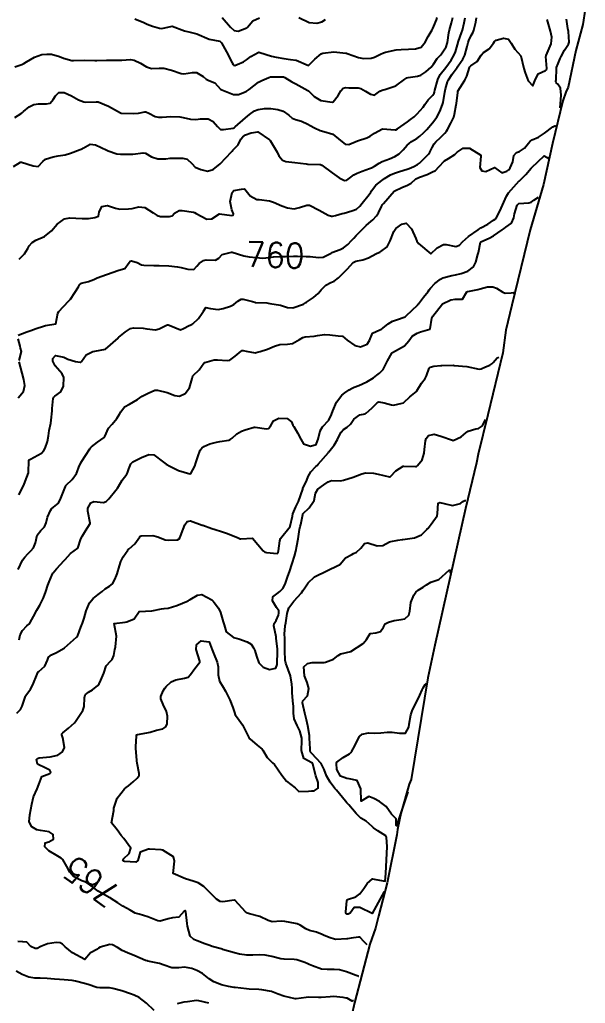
# Model space of a CAD drawing. Header units: metres. Extents: x 318500 to 325275, y 7408834 to 7428799.
# Drawn here: x 322140.5 to 322231.3, y 7417006.4 to 7417164.3 of the extents above; entities that cross this region are included whole.
import ezdxf
from ezdxf.enums import TextEntityAlignment as Align

# ---------------------------------------------------------------- set-up
doc = ezdxf.new("R2010")
doc.units = ezdxf.units.M
doc.header["$MEASUREMENT"] = 0
for name, color, linetype in [('Area', 45, 'Continuous'), ('Cotas', 45, 'Continuous'), ('Curvas de Nivel 1m', 11, 'Continuous'), ('Curvas de Nivel 5m', 15, 'Continuous')]:
    doc.layers.add(name, color=color, linetype=linetype)
doc.styles.add('Style-STANDARD', font='STANDARD.shx')

msp = doc.modelspace()

# ---------------------------------------------------------------- linework, layer by layer
at = {"layer": 'Area'}
msp.add_lwpolyline([(322231.28, 7417166.01), (322230.88, 7417163.55), (322229.78, 7417159.42), (322228.5, 7417153.52), (322228.13, 7417152.69), (322227.67, 7417151.33), (322225.99, 7417144.49), (322224.58, 7417137.88), (322222.43, 7417130.59), (322219.47, 7417118.52), (322218.52, 7417114.47), (322218.07, 7417110.85), (322215.65, 7417100.92), (322214.07, 7417094.61), (322213.81, 7417093.21), (322212.08, 7417085.89), (322207.14, 7417063.94), (322206, 7417058.7), (322203.36, 7417042.35), (322203, 7417041.6), (322201.7, 7417036.9), (322201.15, 7417034.35), (322201.06, 7417033.49), (322199.49, 7417025.78), (322198.07, 7417020.4), (322197.62, 7417018.5), (322196.69, 7417015.92), (322194.26, 7417006.51), (322193.78, 7417004.37)], dxfattribs=at)
at = {"layer": 'Curvas de Nivel 1m', "flags": 128}
for points, elevation in [([(322139.51, 7417140.77), (322140.68, 7417141.48), (322140.81, 7417141.47), (322142.67, 7417140.86), (322143.48, 7417140.76), (322144.23, 7417141.56), (322144.68, 7417141.97), (322145.89, 7417142.34), (322146.69, 7417142.48), (322147.83, 7417142.65), (322148.69, 7417142.91), (322150.24, 7417143.48), (322150.56, 7417143.62), (322150.7, 7417143.73), (322151.83, 7417144.34), (322152.71, 7417144.24), (322154.51, 7417143.42), (322154.63, 7417143.35), (322154.7, 7417143.31), (322156.12, 7417142.82), (322156.69, 7417142.77), (322157.32, 7417142.76), (322158.69, 7417142.75), (322160.32, 7417142.97), (322160.7, 7417142.93), (322161.69, 7417142.32), (322162.69, 7417141.99), (322163.98, 7417142.01), (322164.69, 7417142.1), (322165.51, 7417142.1), (322166.69, 7417142.1), (322167.4, 7417141.97), (322168.14, 7417141.24), (322168.67, 7417140.68), (322169.58, 7417140.31), (322170.66, 7417140.05), (322171.59, 7417140.27), (322172.68, 7417141.18), (322174.5, 7417143.15), (322174.59, 7417143.26), (322174.7, 7417143.37), (322175.6, 7417144.26), (322176.02, 7417145.14), (322176.31, 7417145.56), (322176.74, 7417145.84), (322177.68, 7417146.18), (322178.75, 7417146.34), (322180.63, 7417145.08), (322180.73, 7417144.97), (322181.85, 7417143.06), (322182.1, 7417142.46), (322182.69, 7417141.79), (322183.23, 7417141.58), (322184.68, 7417141.39), (322186.49, 7417141.19), (322186.68, 7417141.16), (322186.83, 7417141.15), (322188.68, 7417141.11), (322188.79, 7417141.08), (322188.98, 7417140.97), (322190.66, 7417139.78), (322191.8, 7417138.93), (322192.64, 7417138.5), (322192.99, 7417138.57), (322193.43, 7417138.91), (322194.14, 7417139.41), (322194.66, 7417139.69), (322195.5, 7417140.04), (322196.67, 7417140.45), (322196.96, 7417140.57), (322197.43, 7417140.85), (322198.2, 7417141.33), (322198.69, 7417141.55), (322199.86, 7417141.99), (322200.7, 7417142.36), (322201.4, 7417142.8), (322202.04, 7417143.46), (322202.72, 7417144.2), (322203.02, 7417144.49), (322203.41, 7417144.77), (322204.25, 7417145.25), (322204.74, 7417145.64), (322205.3, 7417146.2), (322205.85, 7417146.74), (322206.77, 7417147.81), (322207.44, 7417148.72), (322207.93, 7417149.58), (322208.38, 7417150.71), (322208.47, 7417151.05), (322208.73, 7417152.7), (322208.85, 7417153.27), (322209.17, 7417154.38), (322209.31, 7417154.7), (322209.94, 7417155.62), (322210.7, 7417156.68), (322210.77, 7417156.8), (322210.89, 7417156.96), (322211.6, 7417157.98), (322211.92, 7417158.66), (322212.33, 7417160.05), (322212.5, 7417160.66), (322212.61, 7417160.99), (322212.96, 7417161.78), (322213.27, 7417162.35), (322213.39, 7417162.64), (322213.7, 7417163.93), (322213.82, 7417164.64)], 758), ([(322139.73, 7417156.77), (322140.88, 7417157.14), (322141.18, 7417157.31), (322141.61, 7417157.6), (322142.9, 7417158.34), (322144.07, 7417158.73), (322144.9, 7417158.79), (322145.65, 7417158.79), (322146.9, 7417158.45), (322147.55, 7417158.18), (322148.89, 7417157.79), (322149.18, 7417157.78), (322150.9, 7417157.85), (322152.56, 7417157.79), (322152.9, 7417157.79), (322154.46, 7417157.87), (322154.9, 7417157.87), (322156.47, 7417157.82), (322156.9, 7417157.83), (322158.32, 7417157.96), (322158.9, 7417157.87), (322159.92, 7417157.35), (322160.88, 7417156.77), (322161.69, 7417156.52), (322162.88, 7417156.56), (322163.63, 7417156.55), (322164.87, 7417156.25), (322166.43, 7417155.71), (322166.87, 7417155.65), (322168.24, 7417155.88), (322168.87, 7417155.87), (322169.94, 7417155.22), (322170.43, 7417154.79), (322170.85, 7417154.57), (322171.84, 7417154.19), (322172.77, 7417153.18), (322172.84, 7417153.12), (322172.95, 7417153.07), (322174.83, 7417152.31), (322175.62, 7417152.35), (322176.84, 7417152.83), (322177.04, 7417152.93), (322177.32, 7417153.12), (322178.85, 7417154.29), (322179.36, 7417154.59), (322180.5, 7417155.08), (322180.77, 7417155.17), (322180.86, 7417155.19), (322182.73, 7417155.18), (322182.86, 7417155.16), (322183.08, 7417155.05), (322184.21, 7417154.38), (322184.85, 7417154.07), (322186.77, 7417153), (322186.84, 7417152.94), (322187.79, 7417152.02), (322188.82, 7417151.35), (322190.65, 7417151.1), (322190.81, 7417151.18), (322191.6, 7417152.16), (322192.06, 7417152.93), (322192.41, 7417153.36), (322192.85, 7417153.44), (322193.35, 7417153.42), (322194.85, 7417153.39), (322195.26, 7417153.3), (322196.02, 7417152.87), (322196.83, 7417152.38), (322197.45, 7417152.24), (322198.33, 7417152.85), (322198.66, 7417153.02), (322198.84, 7417153.06), (322199.12, 7417153.11), (322200.85, 7417153.72), (322202.34, 7417154.79), (322202.63, 7417155.01), (322202.86, 7417155.08), (322204.37, 7417155.27), (322204.87, 7417155.42), (322205.68, 7417155.95), (322206.52, 7417156.74), (322206.7, 7417156.93), (322206.9, 7417157.2), (322207.53, 7417158.1), (322208.07, 7417158.71), (322208.93, 7417159.98), (322209.12, 7417160.51), (322209.16, 7417160.7), (322209.4, 7417162.26), (322209.51, 7417162.69), (322209.83, 7417163.85), (322210, 7417164.69)], 756), ([(322139.77, 7417148.62), (322140.78, 7417149.3), (322140.95, 7417149.43), (322141.16, 7417149.6), (322142.05, 7417150.34), (322142.8, 7417150.74), (322143.53, 7417150.84), (322144.8, 7417150.81), (322145.4, 7417150.95), (322145.88, 7417151.54), (322146.25, 7417152.1), (322146.83, 7417152.64), (322147.67, 7417152.67), (322148.82, 7417152.11), (322149.94, 7417151.48), (322150.81, 7417151.15), (322151.16, 7417151.11), (322152.81, 7417151.18), (322153.12, 7417151.13), (322154.8, 7417150.45), (322156.68, 7417149.39), (322156.74, 7417149.35), (322156.78, 7417149.33), (322156.84, 7417149.33), (322158.78, 7417149.27), (322159.59, 7417149.36), (322160.58, 7417149.55), (322160.78, 7417149.54), (322161.25, 7417149.33), (322162.26, 7417148.8), (322162.77, 7417148.7), (322163.37, 7417148.71), (322164.78, 7417148.79), (322166.24, 7417148.73), (322166.77, 7417148.64), (322167.91, 7417148.38), (322168.77, 7417148.32), (322169.56, 7417148.44), (322170.77, 7417148.45), (322171.59, 7417148.02), (322172.25, 7417147.19), (322172.75, 7417146.7), (322173.22, 7417146.7), (322174.76, 7417146.91), (322174.92, 7417146.99), (322175.09, 7417147.15), (322176.77, 7417148.61), (322177.41, 7417149.12), (322178.19, 7417149.7), (322178.79, 7417149.94), (322179.78, 7417150.11), (322180.8, 7417150.11), (322181.95, 7417149.91), (322182.79, 7417149.66), (322183.73, 7417149.04), (322184.26, 7417148.51), (322184.77, 7417148.32), (322185.72, 7417148.06), (322186.77, 7417147.58), (322187.14, 7417147.37), (322187.8, 7417146.98), (322188.75, 7417146.55), (322189.32, 7417146.39), (322190.75, 7417145.94), (322192.01, 7417144.93), (322192.72, 7417144.35), (322193.35, 7417144.28), (322194.73, 7417144.89), (322196.24, 7417145.36), (322196.74, 7417145.64), (322197.46, 7417146.14), (322198.76, 7417146.84), (322200.76, 7417146.64), (322200.9, 7417146.67), (322201.12, 7417146.8), (322202.77, 7417147.96), (322203.24, 7417148.31), (322203.81, 7417148.77), (322204.31, 7417149.24), (322204.79, 7417149.74), (322205.25, 7417150.3), (322205.55, 7417150.75), (322206.07, 7417151.49), (322206.83, 7417152.21), (322207.03, 7417152.53), (322207.09, 7417152.73), (322207.16, 7417153.04), (322207.62, 7417154.72), (322208.01, 7417155.57), (322208.89, 7417156.68), (322209.74, 7417157.86), (322210.24, 7417158.69), (322210.44, 7417159.17), (322210.87, 7417160.68), (322210.88, 7417160.74), (322210.94, 7417160.89), (322211.42, 7417162.21), (322211.56, 7417162.67), (322211.82, 7417163.84), (322212, 7417164.66)], 757), ([(322172.99, 7417164.67), (322174.36, 7417163.17), (322174.96, 7417162.6), (322175.59, 7417162.52), (322176.97, 7417163.03), (322177.03, 7417163.07), (322177.09, 7417163.13), (322177.94, 7417164.16), (322178.99, 7417164.65)], 754), ([(322185.33, 7417164.68), (322186.98, 7417163.88), (322188.2, 7417163.76), (322188.99, 7417163.99), (322189.57, 7417164.38)], 754), ([(322140.46, 7417125.91), (322141.31, 7417126.76), (322141.82, 7417127.59), (322142.04, 7417128.05), (322142.51, 7417128.58), (322143.12, 7417128.96), (322144.52, 7417129.55), (322145.62, 7417130.45), (322146.54, 7417131.53), (322147.72, 7417132.35), (322148.56, 7417132.51), (322149.55, 7417132.49), (322150.55, 7417132.43), (322151.56, 7417132.45), (322152.56, 7417132.58), (322153.18, 7417132.82), (322153.29, 7417133.44), (322153.69, 7417134.33), (322154.59, 7417134.5), (322155.9, 7417134.08), (322156.58, 7417133.92), (322157.99, 7417133.97), (322158.58, 7417134.04), (322159.66, 7417134.28), (322160.58, 7417134.19), (322161.95, 7417133.32), (322162.56, 7417132.9), (322163.12, 7417132.75), (322164.56, 7417132.77), (322164.98, 7417132.87), (322165.37, 7417133.28), (322166.11, 7417133.73), (322166.58, 7417133.73), (322168.39, 7417133.42), (322168.57, 7417133.37), (322168.82, 7417133.23), (322170.56, 7417132.33), (322171.36, 7417132.39), (322172.57, 7417133.18), (322174.57, 7417132.91), (322174.76, 7417132.95), (322174.84, 7417133.15), (322174.58, 7417133.8), (322174.29, 7417135.15), (322174.61, 7417136.62), (322174.87, 7417136.9), (322176.11, 7417137.14), (322176.58, 7417137.18), (322176.62, 7417137.16), (322176.67, 7417137.13), (322177.53, 7417136.04), (322178.6, 7417135.5), (322178.96, 7417135.45), (322180.6, 7417135.27), (322181.23, 7417135.06), (322182.59, 7417134.45), (322183.47, 7417134.15), (322184.58, 7417133.99), (322185.41, 7417134.18), (322186.59, 7417134.58), (322187.02, 7417134.56), (322188.58, 7417133.75), (322190.04, 7417132.95), (322190.57, 7417132.8), (322190.7, 7417132.81), (322191.17, 7417132.93), (322192.26, 7417133.23), (322192.58, 7417133.3), (322193.84, 7417133.64), (322194.59, 7417133.95), (322195.09, 7417134.39), (322195.49, 7417134.88), (322196.61, 7417136.3), (322196.84, 7417136.63), (322196.97, 7417136.86), (322197.68, 7417137.8), (322198.65, 7417138.54), (322198.83, 7417138.66), (322199.07, 7417138.83), (322200.04, 7417139.44), (322200.66, 7417139.71), (322201.49, 7417139.98), (322202.67, 7417140.34), (322203, 7417140.46), (322203.75, 7417140.77), (322204.37, 7417141.08), (322204.69, 7417141.32), (322206.1, 7417142.74), (322206.35, 7417143.09), (322206.72, 7417143.8), (322207.05, 7417144.41), (322207.29, 7417144.72), (322208.03, 7417145.43), (322208.75, 7417146.12), (322209.03, 7417146.43), (322209.19, 7417146.7), (322209.72, 7417147.74), (322210.16, 7417148.69), (322210.3, 7417149.17), (322210.57, 7417150.68), (322210.6, 7417150.9), (322210.8, 7417152.68), (322210.81, 7417152.71), (322210.84, 7417152.85), (322211.92, 7417154.66), (322212.27, 7417155.26), (322212.72, 7417156.65), (322212.77, 7417156.77), (322212.89, 7417156.93), (322213.91, 7417157.63), (322214.58, 7417158.63), (322214.92, 7417159.07), (322215.86, 7417159.68), (322216.57, 7417160.6), (322216.71, 7417160.84), (322216.95, 7417161.06), (322218.17, 7417161.36), (322218.95, 7417161.21), (322219.4, 7417160.56), (322219.97, 7417159.59), (322220.92, 7417158.54), (322221.39, 7417156.53), (322221.61, 7417155.8), (322222.11, 7417154.53), (322222.85, 7417153.73), (322223.16, 7417154.52), (322223.72, 7417155.66), (322224.89, 7417156.18), (322225.06, 7417156.32), (322225.09, 7417156.49), (322224.96, 7417158.45), (322224.97, 7417158.49), (322225.02, 7417158.59), (322225.79, 7417160.48), (322225.88, 7417161.56), (322225.71, 7417162.48), (322225.14, 7417164.35)], 759), ([(322140.41, 7417088.05), (322141.18, 7417089.59), (322141.39, 7417090.19), (322141.93, 7417091.58), (322141.95, 7417091.65), (322142, 7417093.58), (322142.04, 7417093.68), (322142.26, 7417093.8), (322144.05, 7417094.77), (322144.4, 7417095.2), (322144.59, 7417095.54), (322144.98, 7417096.64), (322145.14, 7417097.54), (322145.27, 7417098.38), (322145.52, 7417099.54), (322145.59, 7417100.07), (322145.71, 7417101.53), (322145.75, 7417101.93), (322145.92, 7417103.53), (322145.98, 7417103.72), (322146.18, 7417103.91), (322147.13, 7417104.57), (322147.54, 7417105.51), (322147.6, 7417106.9), (322147.35, 7417107.51), (322146.24, 7417108.77), (322145.82, 7417109.53), (322145.85, 7417109.94), (322146.26, 7417110.44), (322147.63, 7417110.14), (322148.26, 7417109.85), (322149.49, 7417109.48), (322150.25, 7417109.35), (322150.35, 7417109.37), (322150.42, 7417109.47), (322151.2, 7417110.53), (322152.27, 7417111.07), (322152.58, 7417111.14), (322154.28, 7417111.42), (322156.3, 7417113.23), (322156.37, 7417113.32), (322156.44, 7417113.39), (322157.48, 7417114.21), (322158.32, 7417114.74), (322158.81, 7417114.88), (322160.32, 7417114.84), (322160.92, 7417114.73), (322162.32, 7417114.56), (322162.91, 7417114.71), (322164.1, 7417115.29), (322164.25, 7417115.37), (322164.33, 7417115.37), (322164.53, 7417115.29), (322166.32, 7417114.57), (322166.82, 7417114.75), (322167.71, 7417115.24), (322168.16, 7417115.41), (322168.33, 7417115.52), (322169.19, 7417116.38), (322169.82, 7417117.22), (322170, 7417117.57), (322170.37, 7417118.12), (322171.15, 7417117.98), (322172.37, 7417117.79), (322173.15, 7417117.95), (322174.37, 7417118.36), (322174.9, 7417118.61), (322175.54, 7417119.14), (322176.06, 7417119.46), (322176.39, 7417119.49), (322177.87, 7417119.11), (322178.25, 7417118.98), (322178.38, 7417118.95), (322180.16, 7417118.86), (322180.38, 7417118.83), (322180.67, 7417118.78), (322182.37, 7417118.5), (322183.5, 7417118.16), (322184.37, 7417118.06), (322186.04, 7417118.65), (322186.38, 7417118.87), (322186.45, 7417118.92), (322186.54, 7417118.99), (322187.64, 7417119.73), (322188.4, 7417120.41), (322188.66, 7417120.72), (322188.87, 7417120.96), (322189.67, 7417121.7), (322190.43, 7417122.13), (322190.97, 7417122.39), (322191.67, 7417122.92), (322192.45, 7417123.63), (322193.08, 7417124.28), (322193.58, 7417124.9), (322194.01, 7417125.36), (322194.47, 7417125.59), (322195.58, 7417125.77), (322196.48, 7417126.11), (322196.96, 7417126.37), (322197.9, 7417126.84), (322198.31, 7417127.02), (322198.49, 7417127.11), (322199.46, 7417127.86), (322199.98, 7417128.82), (322200.54, 7417130.36), (322200.87, 7417130.81), (322201.83, 7417131.52), (322202.55, 7417131.67), (322203.41, 7417130.77), (322204.08, 7417129.21), (322204.26, 7417128.76), (322204.51, 7417128.42), (322206.49, 7417126.73), (322207.53, 7417127.69), (322208.51, 7417128.25), (322208.97, 7417128.24), (322210.51, 7417127.92), (322211.07, 7417128.12), (322211.56, 7417128.66), (322212.53, 7417129.55), (322214.06, 7417130.63), (322214.35, 7417130.82), (322214.54, 7417130.91), (322215.65, 7417131.52), (322216.56, 7417132.14), (322216.82, 7417132.34), (322217.02, 7417132.59), (322217.56, 7417133.62), (322217.99, 7417134.58), (322218.61, 7417136.02), (322218.96, 7417136.56), (322220.65, 7417138.45), (322220.7, 7417138.49), (322220.75, 7417138.54), (322221.72, 7417139.47), (322222.6, 7417140.52), (322222.64, 7417140.57), (322222.68, 7417140.61), (322224.7, 7417142.49), (322225.14, 7417142.24), (322225.41, 7417142.04)], 761), ([(322140.27, 7417076.06), (322140.98, 7417077.59), (322141.36, 7417078.06), (322141.84, 7417078.59), (322142.32, 7417079.09), (322142.76, 7417079.57), (322143.07, 7417080.36), (322143.34, 7417081.56), (322143.89, 7417082.33), (322144.5, 7417082.94), (322144.76, 7417083.54), (322145, 7417084.45), (322145.45, 7417085.53), (322145.64, 7417085.83), (322145.94, 7417086.09), (322146.74, 7417086.73), (322147.13, 7417087.51), (322147.87, 7417089.4), (322147.91, 7417089.5), (322147.93, 7417089.55), (322147.98, 7417089.6), (322148.94, 7417090.54), (322149.64, 7417091.48), (322149.76, 7417091.73), (322150.03, 7417092.48), (322150.32, 7417093.19), (322150.48, 7417093.47), (322151.11, 7417094.4), (322151.8, 7417095.45), (322151.91, 7417095.6), (322152.06, 7417095.74), (322153.01, 7417096.5), (322154.09, 7417097.27), (322154.16, 7417097.35), (322154.2, 7417097.42), (322154.78, 7417098.74), (322155.34, 7417099.4), (322156.13, 7417100.32), (322156.53, 7417100.99), (322156.75, 7417101.38), (322157.36, 7417102.17), (322158.16, 7417102.64), (322159.4, 7417103.35), (322160.18, 7417103.89), (322161.13, 7417104.39), (322162.19, 7417104.85), (322162.62, 7417104.88), (322164.19, 7417104.49), (322165.44, 7417104.02), (322166.18, 7417103.9), (322167.1, 7417104.33), (322167.76, 7417105.24), (322168.21, 7417106.71), (322168.3, 7417107.14), (322168.36, 7417107.23), (322169.31, 7417108.14), (322170.09, 7417109.21), (322170.17, 7417109.29), (322170.25, 7417109.33), (322171.72, 7417109.72), (322172.26, 7417109.75), (322173.8, 7417109.61), (322174.26, 7417109.7), (322175.1, 7417110.31), (322176.07, 7417111.13), (322176.2, 7417111.21), (322176.28, 7417111.22), (322176.37, 7417111.21), (322176.86, 7417111.12), (322178.28, 7417110.85), (322178.48, 7417110.89), (322179.1, 7417111.09), (322180.28, 7417111.45), (322181.42, 7417111.93), (322182.29, 7417112.18), (322183.51, 7417112.25), (322184.29, 7417112.37), (322185.4, 7417113), (322185.97, 7417113.33), (322186.31, 7417113.4), (322187.75, 7417113.53), (322188.31, 7417113.64), (322189.45, 7417113.82), (322190.31, 7417113.76), (322191.63, 7417113.6), (322192.31, 7417113.52), (322193.09, 7417112.9), (322194.29, 7417112.05), (322195.23, 7417111.82), (322196.29, 7417112.24), (322196.63, 7417112.86), (322197.15, 7417114.02), (322198.33, 7417114.56), (322198.53, 7417114.62), (322198.81, 7417114.83), (322199.63, 7417115.53), (322200.35, 7417115.92), (322200.97, 7417116.18), (322202.36, 7417116.63), (322202.45, 7417116.69), (322202.54, 7417116.78), (322204.38, 7417118.59), (322204.46, 7417118.67), (322204.52, 7417118.75), (322205.34, 7417119.79), (322206.04, 7417120.73), (322206.2, 7417120.95), (322206.42, 7417121.24), (322207.14, 7417122.01), (322208.04, 7417122.71), (322208.44, 7417122.88), (322209.88, 7417123.25), (322210.45, 7417123.4), (322211.35, 7417123.57), (322212.45, 7417123.96), (322213.34, 7417124.64), (322213.71, 7417125.39), (322214.05, 7417126.63), (322214.14, 7417126.98), (322214.44, 7417128.62), (322214.52, 7417128.7), (322215.86, 7417129.27), (322216.53, 7417129.64), (322217.94, 7417130.58), (322218.28, 7417130.84), (322218.55, 7417131.03), (322219.45, 7417131.67), (322219.79, 7417132.55), (322219.93, 7417133.2), (322220.36, 7417134.54), (322220.6, 7417134.82), (322222.19, 7417134.94), (322222.61, 7417135.05), (322223.03, 7417135.36), (322223.74, 7417135.87)], 762), ([(322140.45, 7417064.79), (322140.6, 7417065.59), (322140.96, 7417066.3), (322141.68, 7417067.01), (322141.99, 7417067.27), (322142.22, 7417067.57), (322142.72, 7417068.55), (322143.26, 7417069.56), (322143.73, 7417070.37), (322144.36, 7417071.54), (322144.74, 7417072.55), (322145.04, 7417073.54), (322145.24, 7417074.08), (322145.8, 7417075.38), (322145.85, 7417075.48), (322145.88, 7417075.53), (322146.44, 7417076.16), (322147.66, 7417077.5), (322147.74, 7417077.58), (322147.82, 7417077.69), (322148.68, 7417078.64), (322149.85, 7417079.47), (322150.36, 7417080.98), (322150.58, 7417081.46), (322151.07, 7417082.28), (322151.83, 7417083.45), (322151.84, 7417083.52), (322151.44, 7417085.45), (322151.47, 7417085.92), (322151.95, 7417086.77), (322152.42, 7417086.98), (322153.95, 7417086.84), (322154.39, 7417086.98), (322154.83, 7417087.41), (322155.97, 7417088.8), (322156.24, 7417089.13), (322156.39, 7417089.39), (322156.95, 7417090.42), (322157.71, 7417091.37), (322157.82, 7417091.57), (322158.02, 7417092.22), (322158.35, 7417093.05), (322158.69, 7417093.36), (322160.05, 7417094.07), (322161.26, 7417094.53), (322162.05, 7417094.46), (322163.58, 7417093.29), (322164.04, 7417093), (322164.64, 7417092.67), (322166.02, 7417091.98), (322167.83, 7417091.41), (322168.01, 7417091.5), (322168.61, 7417092.65), (322168.8, 7417093.22), (322169.09, 7417094.18), (322169.49, 7417095.22), (322169.73, 7417095.55), (322170.07, 7417095.8), (322171.02, 7417096.26), (322172.08, 7417096.52), (322172.64, 7417096.61), (322174.09, 7417096.84), (322174.32, 7417096.92), (322174.61, 7417097.14), (322175.37, 7417097.86), (322176.11, 7417098.29), (322176.72, 7417098.51), (322178.12, 7417098.92), (322178.29, 7417098.93), (322180.11, 7417098.65), (322180.46, 7417098.72), (322180.74, 7417099.06), (322181.24, 7417099.95), (322182.13, 7417100.35), (322183.43, 7417100.33), (322184.13, 7417099.8), (322184.37, 7417099.27), (322184.49, 7417099.01), (322185.08, 7417098.03), (322185.63, 7417097), (322186.08, 7417096.26), (322187.18, 7417095.87), (322188.08, 7417096.12), (322188.33, 7417096.72), (322188.39, 7417096.97), (322188.71, 7417098.36), (322189.11, 7417098.96), (322190.13, 7417100.06), (322190.58, 7417100.93), (322190.79, 7417101.57), (322191.33, 7417102.92), (322192.19, 7417104.05), (322192.67, 7417104.43), (322193.39, 7417104.9), (322193.89, 7417105.2), (322194.2, 7417105.33), (322194.94, 7417105.62), (322196.21, 7417106.19), (322197.27, 7417106.84), (322197.81, 7417107.26), (322198.23, 7417107.57), (322198.87, 7417108.2), (322199.19, 7417108.82), (322199.53, 7417109.55), (322200.24, 7417110.81), (322200.25, 7417110.84), (322200.28, 7417110.85), (322200.36, 7417110.89), (322202.29, 7417111.96), (322202.94, 7417112.77), (322203.52, 7417113.55), (322204.32, 7417114.04), (322204.86, 7417114.21), (322206.33, 7417114.68), (322206.36, 7417114.7), (322206.38, 7417114.73), (322206.66, 7417116.42), (322206.8, 7417116.72), (322208.38, 7417118.7), (322209.68, 7417119.39), (322210.39, 7417119.5), (322211.58, 7417119.47), (322212.27, 7417120.65), (322212.36, 7417120.7), (322212.41, 7417120.71), (322214.04, 7417121), (322214.42, 7417121.12), (322215.57, 7417121.47), (322216.42, 7417121.46), (322217.05, 7417121.22), (322218.05, 7417120.58), (322218.41, 7417120.46), (322219.39, 7417120.51), (322219.74, 7417120.53), (322219.88, 7417120.41)], 763), ([(322140.08, 7417053.01), (322140.64, 7417053.59), (322140.94, 7417054.15), (322141.38, 7417055.58), (322141.42, 7417055.69), (322141.53, 7417055.85), (322142.25, 7417056.87), (322142.61, 7417057.56), (322143.31, 7417059.29), (322143.43, 7417059.55), (322143.5, 7417059.64), (322143.58, 7417059.7), (322144.58, 7417060.55), (322144.96, 7417061.53), (322145.15, 7417062), (322145.62, 7417062.37), (322146.41, 7417062.73), (322147.64, 7417063.42), (322147.69, 7417063.45), (322147.74, 7417063.5), (322149.66, 7417065.19), (322149.83, 7417065.47), (322150.32, 7417066.82), (322150.61, 7417067.46), (322150.89, 7417068.26), (322151.18, 7417069.46), (322151.73, 7417070.71), (322152.33, 7417071.44), (322153.13, 7417072.05), (322153.76, 7417072.56), (322154.23, 7417072.94), (322154.94, 7417073.4), (322155.39, 7417073.78), (322155.79, 7417074.49), (322156.05, 7417075.13), (322156.15, 7417075.39), (322156.54, 7417076.65), (322156.76, 7417077.38), (322157.12, 7417078.09), (322157.85, 7417079.16), (322157.95, 7417079.27), (322158.09, 7417079.37), (322159.02, 7417080.2), (322159.81, 7417081.34), (322159.88, 7417081.42), (322160.02, 7417081.48), (322161.88, 7417081.54), (322162.68, 7417081.3), (322163.87, 7417080.82), (322164.36, 7417080.79), (322165.87, 7417080.86), (322166.13, 7417081), (322166.27, 7417081.25), (322166.46, 7417081.83), (322167.01, 7417083.24), (322167.38, 7417083.76), (322167.91, 7417083.87), (322169.79, 7417083.21), (322169.9, 7417083.17), (322171.37, 7417082.67), (322171.89, 7417082.47), (322172.9, 7417082.17), (322173.89, 7417081.84), (322175.56, 7417081.13), (322175.88, 7417081), (322176.03, 7417080.98), (322177.88, 7417081.1), (322179.61, 7417079.07), (322179.85, 7417078.84), (322180.14, 7417078.78), (322181.84, 7417078.63), (322182.02, 7417078.87), (322182.07, 7417079.05), (322182.24, 7417080.68), (322182.39, 7417081.04), (322183.9, 7417082.96), (322183.93, 7417083.02), (322184.28, 7417084.66), (322184.36, 7417085.01), (322184.81, 7417086.14), (322185.28, 7417087), (322185.94, 7417088.95), (322185.94, 7417088.99), (322185.95, 7417089.02), (322185.98, 7417089.08), (322186.57, 7417090.41), (322186.81, 7417090.98), (322187.25, 7417091.75), (322188.03, 7417092.6), (322188.24, 7417092.77), (322188.42, 7417092.96), (322190.06, 7417094.87), (322190.13, 7417094.94), (322191, 7417096.01), (322191.51, 7417096.92), (322191.68, 7417097.33), (322192.11, 7417098.13), (322192.49, 7417098.53), (322193.07, 7417098.9), (322193.59, 7417099.43), (322194.13, 7417100.2), (322195.09, 7417100.88), (322195.95, 7417101.05), (322196.14, 7417101.15), (322197.04, 7417101.96), (322197.88, 7417102.83), (322198.05, 7417102.96), (322198.17, 7417102.97), (322198.99, 7417102.82), (322200.17, 7417102.5), (322200.52, 7417102.45), (322201.91, 7417102.78), (322202.1, 7417102.85), (322202.17, 7417102.9), (322203.14, 7417103.81), (322204.2, 7417104.66), (322204.24, 7417104.7), (322204.27, 7417104.75), (322204.98, 7417105.98), (322205.56, 7417106.74), (322205.81, 7417107.15), (322206.24, 7417108.38), (322206.39, 7417108.58), (322206.97, 7417108.72), (322208.12, 7417108.83), (322208.25, 7417108.84), (322210.07, 7417108.86), (322210.25, 7417108.85), (322212.25, 7417108.65), (322214.24, 7417108.21), (322214.59, 7417108.27), (322215.27, 7417108.6), (322215.95, 7417108.9), (322216.26, 7417109.07), (322216.5, 7417109.3), (322217.14, 7417110.08), (322217.39, 7417110.17)], 764), ([(322196.26, 7417015.82), (322196.08, 7417016.04), (322195.76, 7417016.34), (322195.16, 7417016.98), (322195.03, 7417017.03), (322194.87, 7417017.03), (322193.73, 7417016.87), (322193.13, 7417016.78), (322193.03, 7417016.76), (322191.27, 7417016.66), (322191.03, 7417016.7), (322190.34, 7417016.92), (322189.39, 7417017.29), (322189.04, 7417017.46), (322188.17, 7417017.82), (322187.04, 7417018.12), (322186.45, 7417018.38), (322185.52, 7417018.98), (322185.05, 7417019.19), (322184.79, 7417019.25), (322183.06, 7417019.57), (322182.46, 7417019.63), (322181.06, 7417019.48), (322180.41, 7417019.7), (322179.07, 7417020.38), (322177.39, 7417020.79), (322177.08, 7417020.87), (322176.73, 7417021.1), (322175.1, 7417022.91), (322174.94, 7417022.96), (322173.1, 7417022.71), (322172.7, 7417022.76), (322172.1, 7417023.16), (322171.11, 7417024.15), (322170.07, 7417025.19), (322169.14, 7417025.77), (322168.34, 7417026.01), (322167.15, 7417026.38), (322165.16, 7417027.26), (322165.35, 7417029.26), (322165.19, 7417029.95), (322163.49, 7417030.99), (322163.21, 7417031.05), (322161.34, 7417031.17), (322161.21, 7417031.18), (322159.85, 7417030.68), (322159.5, 7417029.34), (322159.18, 7417029.06), (322157.33, 7417029.21), (322157.18, 7417029.24), (322157.14, 7417029.32), (322157.12, 7417029.36), (322157.08, 7417029.47), (322157.18, 7417029.63), (322158.1, 7417030.45), (322158.38, 7417031.35), (322157.23, 7417032.89), (322156.8, 7417033.37), (322156.17, 7417034.29), (322155.26, 7417035.39), (322155.61, 7417037.39), (322155.65, 7417037.74), (322156.14, 7417039.38), (322157.33, 7417040.84), (322157.62, 7417041.07), (322157.98, 7417041.35), (322158.72, 7417041.98), (322159.36, 7417042.59), (322159.68, 7417043.02), (322159.72, 7417043.33), (322159.39, 7417044.99), (322159.32, 7417045.34), (322159.31, 7417045.44), (322159.17, 7417047.34), (322159.17, 7417047.6), (322159.24, 7417049.34), (322159.29, 7417049.5), (322159.45, 7417049.6), (322160.93, 7417049.85), (322161.46, 7417049.97), (322162.5, 7417050.26), (322163.47, 7417050.51), (322163.95, 7417050.8), (322164.17, 7417051.27), (322164.24, 7417052.52), (322164.07, 7417053.27), (322163.52, 7417054.42), (322163.16, 7417055.29), (322163.15, 7417055.67), (322163.55, 7417056.58), (322163.83, 7417057), (322164.05, 7417057.28), (322164.82, 7417058.02), (322165.57, 7417058.36), (322166.97, 7417058.64), (322167.58, 7417058.78), (322167.91, 7417059.23), (322168.65, 7417060.17), (322169.45, 7417061.21), (322169.45, 7417061.37), (322168.85, 7417063.22), (322168.89, 7417063.97), (322169.65, 7417064.62), (322170.91, 7417064.45), (322171.4, 7417063.18), (322171.63, 7417062.63), (322172.23, 7417061.17), (322172.35, 7417060.42), (322172.36, 7417059.17), (322172.57, 7417058.16), (322173.15, 7417057.16), (322173.55, 7417056.54), (322174.25, 7417055.14), (322174.73, 7417053.91), (322174.97, 7417053.13), (322175.12, 7417052.75), (322175.49, 7417052.26), (322176.3, 7417051.11), (322177.13, 7417049.43), (322177.29, 7417049.1), (322177.45, 7417048.89), (322178.64, 7417047.87), (322179.42, 7417047.25), (322179.56, 7417047.07), (322180.21, 7417045.86), (322181.11, 7417045.04), (322181.4, 7417044.76), (322182.56, 7417043.03), (322183.36, 7417042.1), (322184.75, 7417041), (322185.05, 7417040.7), (322185.33, 7417040.44), (322186.86, 7417040.49), (322187.34, 7417040.51), (322187.76, 7417040.54), (322188.41, 7417040.95), (322188.44, 7417041.87), (322188.03, 7417042.95), (322187.54, 7417044.82), (322187.49, 7417044.96), (322187.4, 7417045.03), (322186.12, 7417045.7), (322185.72, 7417046.99), (322185.82, 7417048.61), (322185.79, 7417048.99), (322185.47, 7417050.17), (322185.06, 7417051), (322184.57, 7417052.08), (322184.47, 7417053.01), (322184.46, 7417054.06), (322184.34, 7417055.01), (322184.24, 7417056.32), (322184.26, 7417057.01), (322184.2, 7417057.65), (322183.95, 7417059.01), (322183.6, 7417060.02), (322183.22, 7417061.03), (322183.14, 7417061.5), (322183.08, 7417063.03), (322183.06, 7417064.44), (322183.04, 7417065.03), (322183.01, 7417065.69), (322183.13, 7417067.03), (322183.21, 7417067.52), (322183.45, 7417069.02), (322183.73, 7417069.94), (322184.53, 7417071.01), (322185.76, 7417072.32), (322186.03, 7417072.73), (322186.17, 7417072.99), (322186.82, 7417073.95), (322187.8, 7417074.9), (322187.85, 7417074.92), (322187.94, 7417074.97), (322189.81, 7417075.83), (322191.69, 7417076.79), (322191.82, 7417076.82), (322191.89, 7417076.84), (322191.96, 7417076.91), (322192.81, 7417077.92), (322193.84, 7417078.5), (322194.11, 7417078.62), (322194.56, 7417078.88), (322195.26, 7417079.47), (322195.87, 7417080.23), (322196.37, 7417080.35), (322197.87, 7417079.85), (322198.77, 7417079.92), (322199.88, 7417080.5), (322200.1, 7417080.59), (322201.2, 7417080.79), (322201.88, 7417080.87), (322201.98, 7417080.88), (322203.88, 7417081.16), (322205.01, 7417081.61), (322205.91, 7417082.57), (322205.98, 7417082.66), (322206.04, 7417082.73), (322206.55, 7417083.35), (322207.49, 7417084.71), (322207.58, 7417085.06), (322207.68, 7417086.7), (322207.96, 7417086.85), (322208.64, 7417086.69), (322209.96, 7417086.35), (322211.24, 7417086.66), (322211.65, 7417086.97), (322211.97, 7417087.15), (322212.09, 7417087.14)], 766), ([(322198.99, 7417024.39), (322197.08, 7417020.83), (322195.09, 7417021.79), (322194.17, 7417021.8), (322193.55, 7417020.88), (322193.22, 7417020.74), (322193.08, 7417020.74), (322192.88, 7417020.88), (322192.85, 7417021.12), (322193, 7417022.88), (322193.11, 7417023.11), (322194.44, 7417023.54), (322195.12, 7417024), (322195.74, 7417024.85), (322196.3, 7417025.68), (322197.15, 7417026.38), (322197.68, 7417026.29), (322199.15, 7417026.03), (322199.26, 7417027.26), (322199.36, 7417029.46), (322199.47, 7417031.56), (322199.39, 7417033.09), (322199.25, 7417033.31), (322197.98, 7417034.09), (322197.27, 7417034.61), (322197.06, 7417034.83), (322196.12, 7417035.69), (322195.28, 7417036.17), (322194.51, 7417036.87), (322193.31, 7417038.28), (322193.02, 7417038.59), (322192.79, 7417038.89), (322191.35, 7417040.62), (322191.09, 7417040.91), (322190.35, 7417041.92), (322189.74, 7417042.93), (322189.39, 7417043.96), (322188.91, 7417044.94), (322187.42, 7417046.54), (322187.19, 7417046.75), (322187.13, 7417046.97), (322187.13, 7417047.27), (322187.04, 7417048.97), (322187, 7417049.44), (322186.74, 7417050.98), (322186.53, 7417051.94), (322186.28, 7417052.98), (322185.88, 7417054.64), (322185.96, 7417054.99), (322186.71, 7417055.81), (322186.93, 7417056.98), (322186.64, 7417057.91), (322186.21, 7417058.98), (322186.12, 7417060.46), (322186.7, 7417060.98), (322187.44, 7417061.14), (322187.61, 7417061.16), (322189.4, 7417061.15), (322189.61, 7417061.18), (322190.88, 7417061.67), (322191.63, 7417062.26), (322192.03, 7417062.51), (322193.64, 7417062.89), (322195.65, 7417064.17), (322196.17, 7417064.85), (322196.74, 7417065.78), (322197.68, 7417065.92), (322198.39, 7417066.12), (322198.91, 7417066.82), (322199.18, 7417067.33), (322199.7, 7417067.62), (322200.6, 7417067.9), (322201.71, 7417068.02), (322202.31, 7417068.17), (322202.95, 7417068.76), (322203.13, 7417069.36), (322203.3, 7417070.76), (322203.76, 7417071.96), (322204.09, 7417072.42), (322204.46, 7417072.74), (322205.26, 7417073.25), (322205.78, 7417073.62), (322206.49, 7417074.02), (322207.8, 7417074.49), (322209.45, 7417075.94), (322209.59, 7417075.98), (322209.61, 7417075.83), (322209.58, 7417075.49)], 767), ([(322202.8, 7417040.35), (322200.96, 7417034.93), (322200.91, 7417034.99), (322200.93, 7417035.41), (322200.95, 7417035.81), (322200.91, 7417036.05), (322200.73, 7417036.24), (322200.2, 7417036.79), (322199.31, 7417038), (322198.28, 7417038.82), (322197.33, 7417039.32), (322196.53, 7417039.64), (322195.32, 7417038.86), (322195.24, 7417040.86), (322194.69, 7417042.19), (322193.37, 7417042.47), (322192.99, 7417042.52), (322192, 7417042.9), (322191.39, 7417043.95), (322191.33, 7417044.91), (322191.33, 7417044.98), (322191.4, 7417045.12), (322192.45, 7417045.86), (322193.42, 7417046.5), (322193.64, 7417046.67), (322193.82, 7417046.88), (322194.31, 7417047.75), (322194.85, 7417048.87), (322195.05, 7417049.27), (322195.46, 7417049.63), (322196.48, 7417049.83), (322197.46, 7417049.8), (322198.45, 7417049.84), (322199.47, 7417049.96), (322200.29, 7417049.98), (322201.47, 7417049.79), (322202.43, 7417049.8), (322202.94, 7417050.76), (322203, 7417051.25), (322203.29, 7417052.75), (322203.52, 7417053.36), (322204.73, 7417055.92), (322205.1, 7417056.73), (322205.25, 7417057.05), (322205.57, 7417057.59), (322205.8, 7417057.84)], 768), ([(322194.1, 7417006.88), (322193.86, 7417006.75), (322193.58, 7417006.91), (322193.07, 7417007.23), (322192.9, 7417007.27), (322192.43, 7417007.36), (322190.9, 7417007.52), (322190.35, 7417007.47), (322188.9, 7417007.33), (322188.49, 7417007.35), (322186.9, 7417007.42), (322186.48, 7417007.38), (322184.89, 7417007.13), (322184.75, 7417007.13), (322182.9, 7417007.56), (322182.02, 7417007.91), (322180.91, 7417008.34), (322179.38, 7417008.6), (322178.91, 7417008.63), (322177.32, 7417008.69), (322176.91, 7417008.72), (322175.1, 7417008.94), (322174.92, 7417008.96), (322174.03, 7417009.13), (322173.12, 7417009.34), (322172.92, 7417009.4), (322171.65, 7417009.89), (322170.93, 7417010.36), (322169.86, 7417011.19), (322168.95, 7417011.7), (322168.15, 7417012.01), (322166.95, 7417012.23), (322166.06, 7417012.14), (322164.95, 7417012.14), (322163.69, 7417012.54), (322162.96, 7417012.8), (322161.08, 7417013.2), (322160.97, 7417013.23), (322160.72, 7417013.31), (322158.98, 7417014.03), (322157.8, 7417014.54), (322156.99, 7417014.91), (322156.2, 7417015.37), (322155.41, 7417015.79), (322155, 7417015.84), (322153.42, 7417015.41), (322153.16, 7417015.26), (322153, 7417015.13), (322151.88, 7417014.54), (322150.97, 7417013.44), (322148.99, 7417014.53), (322147.8, 7417015.49), (322147.41, 7417015.9), (322147.01, 7417016.12), (322146.36, 7417016.16), (322145, 7417015.99), (322143.92, 7417015.54), (322143.33, 7417015.21), (322142.99, 7417015.2), (322142.33, 7417015.56), (322141.66, 7417016.22), (322141.01, 7417016.27), (322140.22, 7417016.37)], 764), ([(322162.09, 7417005.29), (322160.88, 7417006.46), (322159.7, 7417007.33), (322158.9, 7417007.73), (322158.28, 7417007.96), (322156.91, 7417008.41), (322155.47, 7417008.82), (322154.91, 7417008.91), (322153.39, 7417008.93), (322152.91, 7417008.97), (322151.53, 7417009.43), (322150.92, 7417009.61), (322149.46, 7417010), (322148.93, 7417010.1), (322147.64, 7417010.2), (322146.93, 7417010.25), (322146.13, 7417010.31), (322144.93, 7417010.39), (322143.83, 7417010.44), (322142.93, 7417010.45), (322142, 7417010.64), (322140.93, 7417011.07), (322139.94, 7417011.59)], 763), ([(322170.88, 7417006.42), (322169.25, 7417006.83), (322168.88, 7417006.86), (322167.44, 7417006.67), (322166.88, 7417006.59), (322165.8, 7417006.32)], 763)]:
    msp.add_lwpolyline(points, dxfattribs=dict(at, elevation=elevation))
at = {"layer": 'Curvas de Nivel 5m', "flags": 128}
for points, elevation in [([(322158.99, 7417164.47), (322160.43, 7417163.89), (322160.97, 7417163.65), (322161.82, 7417163.33), (322162.96, 7417162.96), (322163.33, 7417162.95), (322164.97, 7417163.29), (322166.96, 7417162.58), (322167.87, 7417162.34), (322168.95, 7417162.07), (322170.94, 7417161.21), (322172.62, 7417160.87), (322172.93, 7417160.61), (322173.73, 7417159.17), (322174.62, 7417157.44), (322174.77, 7417157.16), (322174.89, 7417157.02), (322175.04, 7417157), (322175.42, 7417157.15), (322176.44, 7417157.6), (322176.9, 7417157.89), (322177.61, 7417158.41), (322178.81, 7417159.1), (322178.92, 7417159.13), (322179.05, 7417159.1), (322180.91, 7417158.51), (322181.65, 7417158.33), (322182.91, 7417158.09), (322183.97, 7417157.97), (322184.9, 7417157.83), (322186.89, 7417157), (322187.9, 7417157.99), (322188.92, 7417158.86), (322188.98, 7417158.9), (322189.15, 7417158.97), (322190.92, 7417159.18), (322192.88, 7417158.96), (322192.92, 7417158.96), (322192.96, 7417158.96), (322193.08, 7417158.92), (322194.91, 7417158.26), (322195.67, 7417158.12), (322196.91, 7417158.17), (322197.44, 7417158.32), (322198.53, 7417158.84), (322198.8, 7417158.96), (322198.92, 7417159.02), (322199.23, 7417159.15), (322200.93, 7417159.53), (322201.71, 7417159.58), (322202.93, 7417159.63), (322204.05, 7417159.65), (322204.93, 7417159.94), (322205.6, 7417160.75), (322206.06, 7417161.63), (322206.68, 7417162.73), (322206.79, 7417162.92), (322206.98, 7417163.3), (322207.4, 7417164.32), (322207.51, 7417164.72)], 755), ([(322227.23, 7417150.18), (322227.42, 7417152.21), (322227.3, 7417153.36), (322226.86, 7417153.97), (322226.61, 7417154.22), (322226.56, 7417154.46), (322226.6, 7417154.73), (322226.66, 7417156.46), (322226.68, 7417156.67), (322226.9, 7417157.33), (322227.24, 7417158.13), (322227.38, 7417158.46), (322227.94, 7417159.44), (322228.59, 7417160.44), (322228.67, 7417160.72), (322228.58, 7417162.44), (322228.49, 7417162.93), (322228.28, 7417164.45)], 760), ([(322140.3, 7417113.71), (322141.67, 7417114.23), (322142.31, 7417114.43), (322143.15, 7417114.74), (322144.32, 7417115.14), (322144.66, 7417115.22), (322146.33, 7417115.53), (322146.64, 7417117.24), (322146.78, 7417117.52), (322148.38, 7417119.17), (322148.65, 7417119.5), (322149.36, 7417120.52), (322149.97, 7417121.48), (322150.14, 7417121.75), (322150.42, 7417122.04), (322151.57, 7417122.31), (322152.43, 7417122.63), (322152.96, 7417122.92), (322154.44, 7417123.42), (322156.45, 7417124.12), (322157.41, 7417124.42), (322158.07, 7417125.37), (322158.25, 7417125.59), (322158.46, 7417125.63), (322159.35, 7417125.36), (322160.09, 7417124.98), (322160.46, 7417124.95), (322162.03, 7417124.89), (322162.46, 7417124.87), (322162.88, 7417124.88), (322164.46, 7417124.84), (322165.86, 7417124.68), (322166.45, 7417124.57), (322167.5, 7417124.3), (322168.45, 7417124.23), (322168.93, 7417124.75), (322169.31, 7417125.22), (322169.99, 7417125.7), (322170.47, 7417125.78), (322171.94, 7417125.72), (322172.47, 7417126.08), (322173.02, 7417126.63), (322174.49, 7417127.02), (322174.64, 7417127), (322176.48, 7417126.43), (322177.32, 7417126.28), (322178.48, 7417126.15), (322179.51, 7417126.05), (322180.48, 7417126.17), (322181.25, 7417126.29), (322182.48, 7417126.31), (322183.17, 7417126.35), (322184.48, 7417126.39), (322185.12, 7417126.37), (322186.48, 7417126.34), (322187.13, 7417126.33), (322188.48, 7417126.19), (322189.22, 7417126.21), (322190.49, 7417126.86), (322190.53, 7417126.89), (322190.61, 7417126.94), (322191.96, 7417127.46), (322192.5, 7417127.69), (322193.18, 7417128.23), (322193.78, 7417128.9), (322194.13, 7417129.29), (322194.53, 7417129.71), (322195.68, 7417130.87), (322196.11, 7417131.3), (322196.55, 7417131.67), (322197.19, 7417132.23), (322197.8, 7417132.85), (322198.11, 7417133.31), (322198.59, 7417134.33), (322198.76, 7417134.67), (322198.88, 7417134.84), (322200.62, 7417136.81), (322201.96, 7417137.46), (322202.63, 7417137.74), (322203.32, 7417138.09), (322204.1, 7417138.77), (322204.44, 7417138.98), (322204.65, 7417139.05), (322205.9, 7417139.5), (322206.67, 7417139.84), (322207.24, 7417140.15), (322207.75, 7417140.71), (322208.69, 7417141.69), (322209.33, 7417142.05), (322210.35, 7417142.68), (322210.52, 7417142.87), (322210.71, 7417143.09), (322211.68, 7417143.7), (322212.72, 7417143.72), (322214.49, 7417142.62), (322214.53, 7417142.45), (322214.33, 7417140.63), (322214.67, 7417140.09), (322215.31, 7417139.97), (322216.68, 7417140.6), (322217.86, 7417139.77), (322218.67, 7417140.05), (322218.98, 7417140.26), (322219.23, 7417140.56), (322219.63, 7417141.5), (322219.8, 7417142.55), (322220.25, 7417143), (322220.71, 7417143.17), (322221.53, 7417143.72), (322222.18, 7417144.53), (322222.43, 7417144.83), (322222.74, 7417145.03), (322223.74, 7417145.51), (322224.75, 7417146.15), (322226.09, 7417147.12), (322226.38, 7417147.3), (322226.47, 7417147.29), (322226.52, 7417147.26)], 760), ([(322140.44, 7417109.61), (322140.79, 7417111.09), (322140.68, 7417111.6), (322140.59, 7417111.91), (322140.29, 7417113.1)], 760), ([(322140.3, 7417103.61), (322141.14, 7417104.64), (322141.34, 7417105.59), (322141.21, 7417106.59), (322140.92, 7417107.6), (322140.45, 7417109.4)], 760), ([(322194.93, 7417010.74), (322194.89, 7417010.75), (322194.85, 7417010.76), (322194.52, 7417010.86), (322192.96, 7417011.45), (322191.83, 7417011.77), (322190.96, 7417011.86), (322189.86, 7417011.83), (322188.96, 7417011.91), (322187.49, 7417012.43), (322186.97, 7417012.64), (322186.75, 7417012.74), (322186.3, 7417012.97), (322184.98, 7417013.39), (322184.55, 7417013.43), (322182.98, 7417013.49), (322182.43, 7417013.58), (322180.98, 7417013.91), (322179.91, 7417014.13), (322178.99, 7417014.2), (322177.91, 7417014.16), (322176.99, 7417014.15), (322175.78, 7417014.32), (322174.99, 7417014.53), (322173.07, 7417015.07), (322173, 7417015.1), (322172.85, 7417015.15), (322171.39, 7417015.56), (322171.01, 7417015.68), (322170.21, 7417015.99), (322169.01, 7417016.45), (322168.48, 7417016.67), (322167.87, 7417017.22), (322167.46, 7417018.81), (322167.4, 7417019.22), (322167.18, 7417021.13), (322167.15, 7417021.23), (322167.13, 7417021.27), (322167.08, 7417021.28), (322166.91, 7417021.23), (322166.05, 7417020.26), (322165.06, 7417020.13), (322164.34, 7417019.99), (322163.05, 7417019.61), (322162.68, 7417019.66), (322161.07, 7417020.31), (322159.7, 7417020.71), (322159.07, 7417020.9), (322158.25, 7417021.35), (322157.09, 7417022.03), (322156.26, 7417022.54), (322155.1, 7417023.32), (322155.04, 7417023.34), (322154.88, 7417023.39), (322153.11, 7417024.41), (322151.78, 7417025.43), (322151.14, 7417025.86), (322150.49, 7417026.1), (322149.15, 7417026.78), (322148.57, 7417027.48), (322148.1, 7417028.41), (322147.45, 7417029.5), (322147.18, 7417029.74), (322146.62, 7417030.07), (322145.2, 7417030.88), (322144.54, 7417031.53), (322144.59, 7417032.16), (322145.22, 7417032.35), (322145.94, 7417032.8), (322145.89, 7417033.51), (322145.24, 7417033.95), (322143.86, 7417034.15), (322143.25, 7417034.27), (322142.47, 7417034.78), (322142.07, 7417035.57), (322142.14, 7417036.7), (322142.33, 7417037.56), (322142.48, 7417038.39), (322142.75, 7417039.56), (322143.33, 7417040.83), (322143.62, 7417041.55), (322144.08, 7417042.82), (322145.37, 7417043.34), (322145.49, 7417043.4), (322145.5, 7417043.52), (322145.37, 7417043.83), (322144.74, 7417044.17), (322143.39, 7417044.83), (322143.21, 7417045.55), (322143.4, 7417045.75), (322143.67, 7417045.81), (322145.4, 7417045.97), (322146.66, 7417046.26), (322147.41, 7417046.77), (322147.7, 7417047.5), (322147.44, 7417049.06), (322147.28, 7417049.5), (322147.28, 7417049.68), (322147.46, 7417049.86), (322148.35, 7417050.61), (322149.34, 7417051.47), (322149.48, 7417051.64), (322150.67, 7417053.45), (322150.86, 7417054.09), (322150.91, 7417055.45), (322151.03, 7417055.95), (322151.54, 7417056.39), (322152.22, 7417056.76), (322153.05, 7417057.43), (322153.27, 7417057.72), (322153.57, 7417058.28), (322154.03, 7417059.41), (322154.42, 7417060.58), (322155.13, 7417061.4), (322155.37, 7417061.63), (322155.62, 7417062.26), (322155.81, 7417063.21), (322155.85, 7417063.39), (322155.9, 7417063.65), (322156.04, 7417065.39), (322155.69, 7417067.39), (322157.44, 7417067.63), (322157.69, 7417067.67), (322158.91, 7417068.15), (322159.72, 7417069.34), (322161.72, 7417069.42), (322163.29, 7417069.73), (322163.73, 7417069.82), (322164.33, 7417069.88), (322165.73, 7417070.27), (322167.53, 7417071.03), (322167.74, 7417071.13), (322167.79, 7417071.18), (322167.86, 7417071.23), (322169.03, 7417071.94), (322169.75, 7417072.05), (322171.33, 7417071.19), (322171.55, 7417070.99), (322171.74, 7417070.78), (322172.43, 7417069.87), (322172.72, 7417069.17), (322173.17, 7417067.68), (322173.33, 7417067.16), (322173.67, 7417066.07), (322174.85, 7417065.14), (322175.66, 7417064.94), (322177.03, 7417064.48), (322177.65, 7417064.08), (322178.04, 7417063.49), (322178.23, 7417063.09), (322178.54, 7417062.18), (322178.88, 7417061.08), (322179.6, 7417060.37), (322180.62, 7417060.04), (322181.6, 7417060.21), (322181.84, 7417060.81), (322181.86, 7417061.05), (322181.9, 7417062.79), (322181.9, 7417063.05), (322181.89, 7417063.29), (322181.69, 7417065.05), (322181.66, 7417065.26), (322181.32, 7417067.05), (322181.37, 7417067.38), (322181.7, 7417067.88), (322182.04, 7417068.72), (322182.11, 7417069.04), (322182.1, 7417069.42), (322181.73, 7417069.99), (322181.07, 7417071.06), (322181.12, 7417071.68), (322181.76, 7417072.17), (322182.29, 7417072.52), (322182.77, 7417073.04), (322183.1, 7417073.71), (322183.57, 7417075.02), (322183.81, 7417075.69), (322184.25, 7417077.01), (322184.63, 7417078.22), (322184.83, 7417079.01), (322185.01, 7417079.86), (322185.21, 7417081), (322185.41, 7417082.51), (322185.53, 7417083), (322185.61, 7417083.29), (322185.93, 7417084.88), (322185.95, 7417084.97), (322185.97, 7417084.99), (322186.95, 7417085.97), (322187.69, 7417086.97), (322187.76, 7417087.17), (322187.97, 7417088.35), (322188.34, 7417088.96), (322189.3, 7417089.64), (322190, 7417090.17), (322190.58, 7417090.35), (322192, 7417090.32), (322192.49, 7417090.42), (322194.01, 7417090.89), (322195.44, 7417091.44), (322196.02, 7417091.61), (322197.3, 7417091.56), (322198.02, 7417091.38), (322199.87, 7417090.95), (322200.01, 7417090.98), (322200.9, 7417091.92), (322202.04, 7417092.65), (322202.14, 7417092.67), (322204.04, 7417092.59), (322204.17, 7417092.61), (322204.36, 7417092.75), (322205.1, 7417093.69), (322205.42, 7417094.74), (322205.48, 7417095.32), (322205.62, 7417096.73), (322205.73, 7417097.1), (322206.1, 7417097.61), (322207.03, 7417097.8), (322208.1, 7417097.48), (322209.96, 7417096.81), (322210.09, 7417096.8), (322211.37, 7417097.39), (322212.11, 7417098), (322212.49, 7417098.27), (322213.69, 7417098.63), (322214.05, 7417098.69), (322214.12, 7417098.72), (322214.16, 7417098.72), (322214.76, 7417099.15), (322215.26, 7417100.17)], 765)]:
    msp.add_lwpolyline(points, dxfattribs=dict(at, elevation=elevation))

# ---------------------------------------------------------------- texts
at = {"layer": 'Cotas', "style": 'Style-STANDARD'}
for s, rotation, p in [('760', 358.2847, (322181.52, 7417126.56, 760)), ('765', 143.6482, (322151.99, 7417025.97, 765))]:
    msp.add_text(s, height=4, rotation=rotation, dxfattribs=at).set_placement(p, align=Align.MIDDLE_CENTER)

doc.saveas('drawing.dxf')
